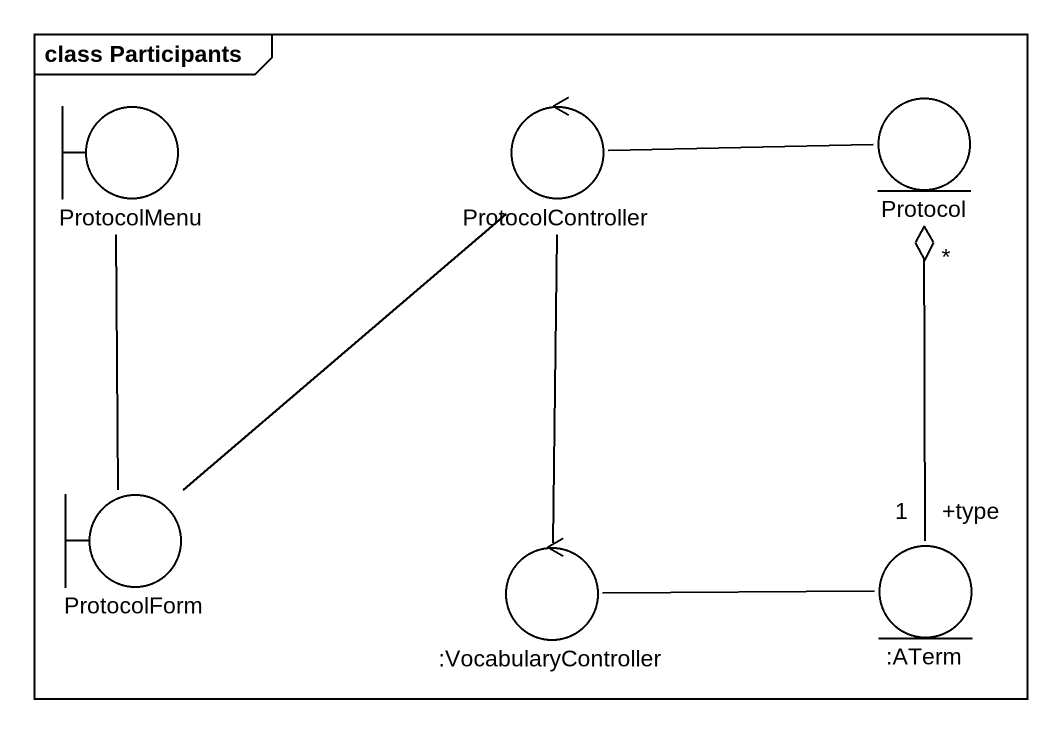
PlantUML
@startuml
mainframe class Participants
boundary ProtocolMenu
control ProtocolController
entity "Protocol" as Protocol_
boundary ProtocolForm
control ":VocabularyController" as VocabularyController
entity ":ATerm" as ATerm
ProtocolMenu -- ProtocolForm
ProtocolController -right- Protocol_
ProtocolController -- VocabularyController
ProtocolForm -up- ProtocolController
VocabularyController -right- ATerm
ATerm "+type\n1" -up-o "*" Protocol_
@enduml
